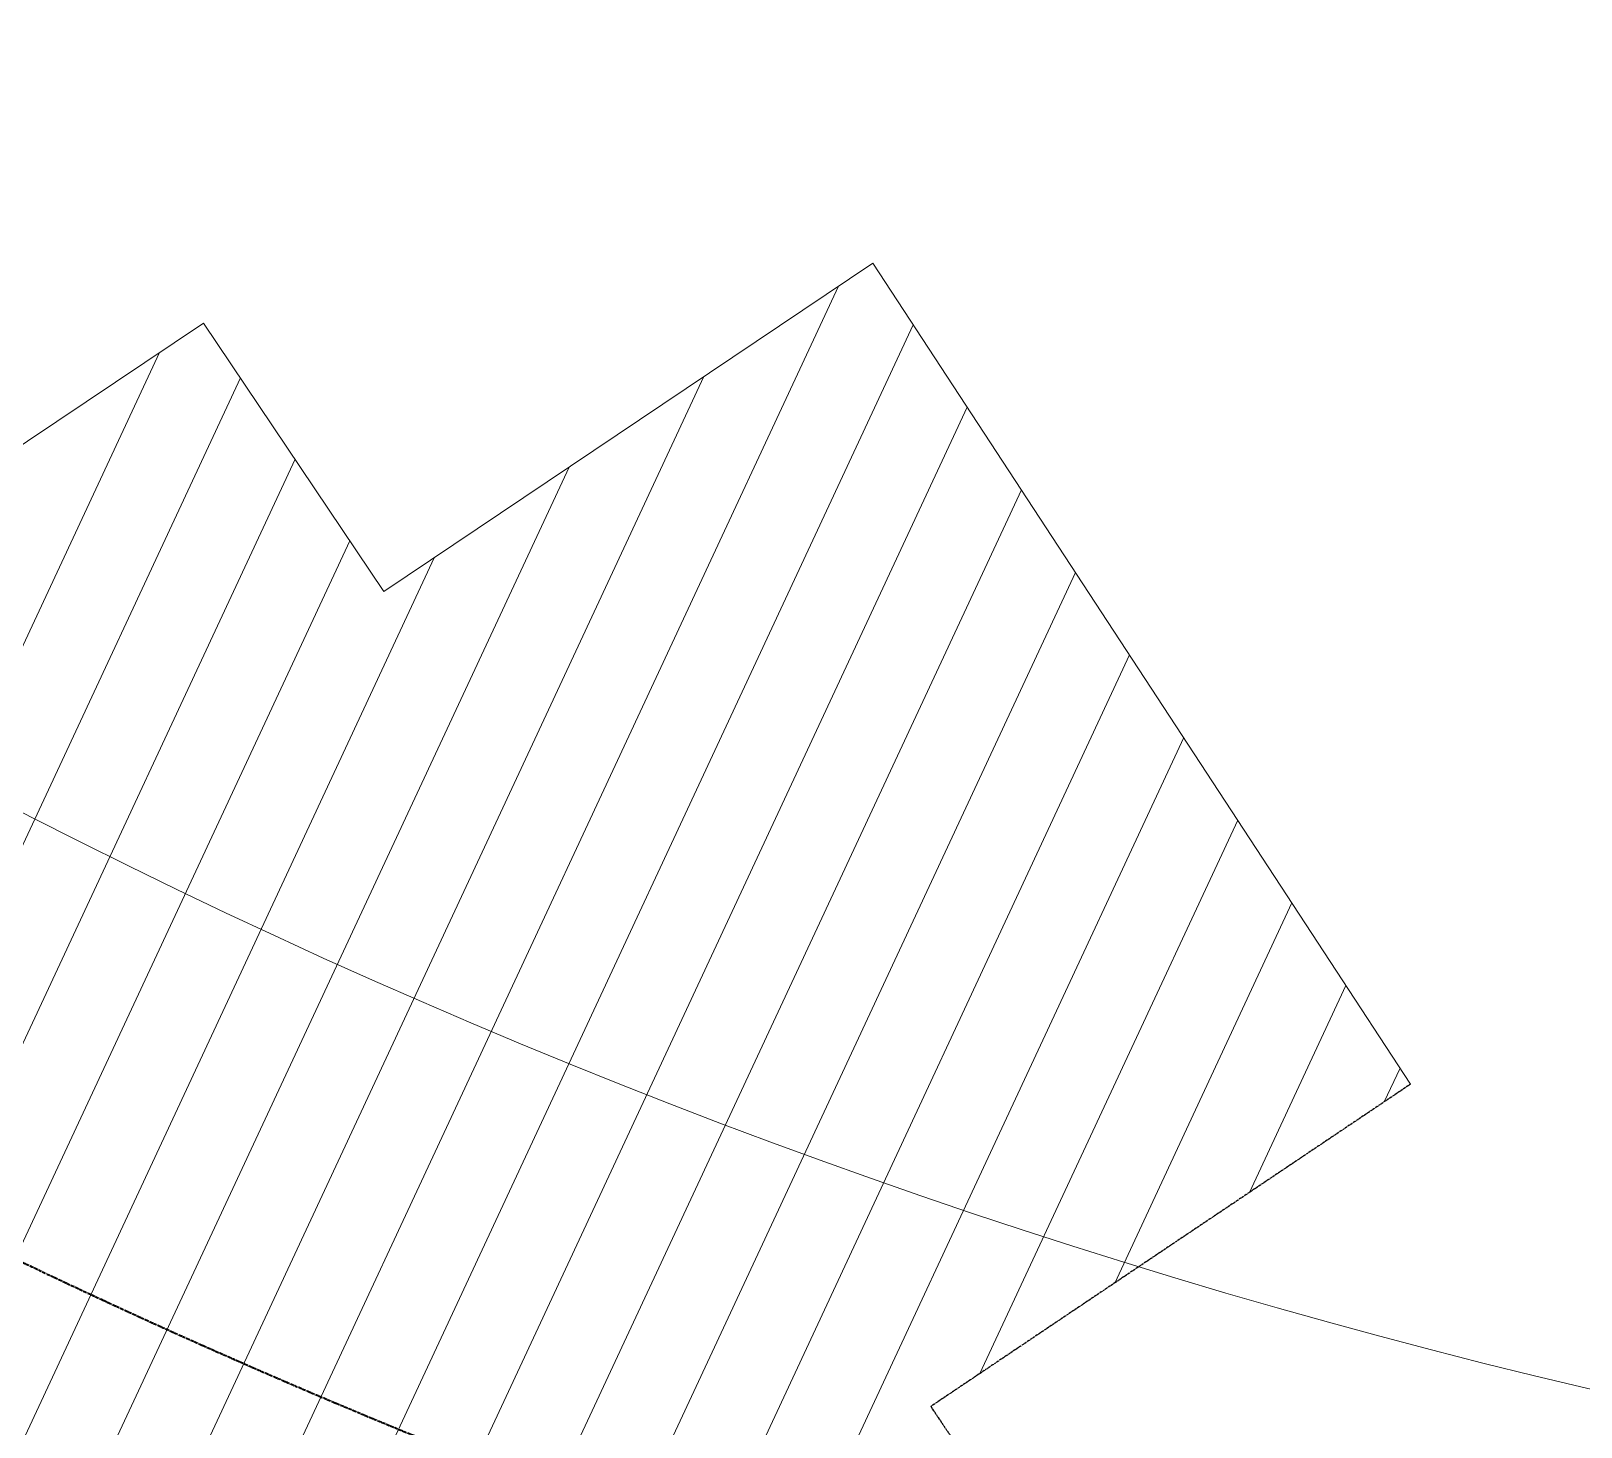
# Model space of a CAD drawing. Header units: inches. Extents: x 0 to 235202, y 0 to 184293.
# Drawn here: x 127631 to 139176, y 142143 to 152535 of the extents above; entities that cross this region are included whole.
import ezdxf
from ezdxf.enums import TextEntityAlignment as Align

# ---------------------------------------------------------------- set-up
doc = ezdxf.new("R2010")
doc.units = ezdxf.units.IN
doc.header["$MEASUREMENT"] = 0
for name, pattern in [('CENTER', [2, 1.25, -0.25, 0.25, -0.25]), ('CENTER2', [1.125, 0.75, -0.125, 0.125, -0.125]), ('PHANTOM2', [1.25, 0.625, -0.125, 0.125, -0.125, 0.125, -0.125])]:
    doc.linetypes.add(name, pattern=pattern)
for name, color, linetype in [('1', 1, 'CENTER'), ('GRID_TXT45', 4, 'Continuous'), ('M-X-BKGD', 8, 'Continuous'), ('WINDOW ELEV', 3, 'Continuous')]:
    doc.layers.add(name, color=color, linetype=linetype)
doc.layers.add('DIM', color=251, linetype='Continuous', lineweight=0)
doc.styles.add('SIMPLEX', font='simplex.shx')
doc.styles.get("Standard").update_dxf_attribs({"font": 'arial.ttf'})
doc.linetypes.add('FENCE_LINE', pattern='A,0.5,-0.1,["X",Standard,S=0.1,R=0,X=-0.02,Y=-0.05],-0.1', length=0.7)

# ---------------------------------------------------------------- blocks, each defined once
blk = doc.blocks.new('FLOOR PLAN REV 2')
at = {"layer": '1', "color": 8, "linetype": 'PHANTOM2', "ltscale": 20}
for p, q in [((63432, 244522), (59858, 242122)), ((59858, 242122), (61164, 240176))]:
    blk.add_line(p, q, dxfattribs=at)
at = {"layer": 'DIM', "color": 8, "linetype": 'Continuous'}
for p, q in [((55784, 248189), (59427, 250635)), ((59427, 250635), (63432, 244522)), ((51293, 233568), (59171, 250463)), ((42268, 242038), (54442, 250188)), ((52296, 234239), (59727, 250176)), ((54442, 250188), (55784, 248189)), ((47076, 234876), (54113, 249968)), ((47483, 234270), (54716, 249781)), ((50291, 232897), (58168, 249789)), ((53298, 234911), (60130, 249562)), ((47890, 233664), (55123, 249175)), ((49288, 232226), (57164, 249115)), ((54301, 235582), (60533, 248947)), ((48297, 233058), (55530, 248568)), ((48704, 232452), (56160, 248441)), ((55304, 236253), (60936, 248332)), ((56306, 236924), (61339, 247717)), ((57309, 237595), (61742, 247102)), ((60224, 242367), (62145, 246487)), ((61228, 243041), (62548, 245872)), ((62231, 243715), (62950, 245257)), ((63235, 244389), (63353, 244642))]:
    blk.add_line(p, q, dxfattribs=at)
blk.add_arc((76434, 292014), 51111, 236.5614, 351.1141, dxfattribs=at)
at = {"layer": 'DIM', "color": 8, "linetype": 'FENCE_LINE', "ltscale": 25}
blk.add_arc((76434, 292014), 54111, 255.1469, 351.1141, dxfattribs=at)
at = {"layer": 'DIM', "color": 8, "linetype": 'CENTER2', "lineweight": 35, "ltscale": 30}
blk.add_arc((76434, 292014), 54111, 237.9393, 255.1469, dxfattribs=at)
at = {"layer": 'GRID_TXT45', "color": 8, "style": 'SIMPLEX'}
for p in [(53803, 233268), (53803, 227018), (53803, 220768)]:
    blk.add_attdef('GRD_TXT', text='', height=450, rotation=180, dxfattribs=at).set_placement(p, align=Align.MIDDLE_CENTER)
blk = doc.blocks.new('PLAN REV 1')
at = {"layer": 'WINDOW ELEV', "color": 1}
blk.add_blockref('FLOOR PLAN REV 2', (115855, -22752), dxfattribs=at)

msp = doc.modelspace()

# ---------------------------------------------------------------- block references
at = {"layer": 'M-X-BKGD', "color": 8}
msp.add_blockref('PLAN REV 1', (-41380, -77074.9), dxfattribs=at)

doc.saveas('drawing.dxf')
